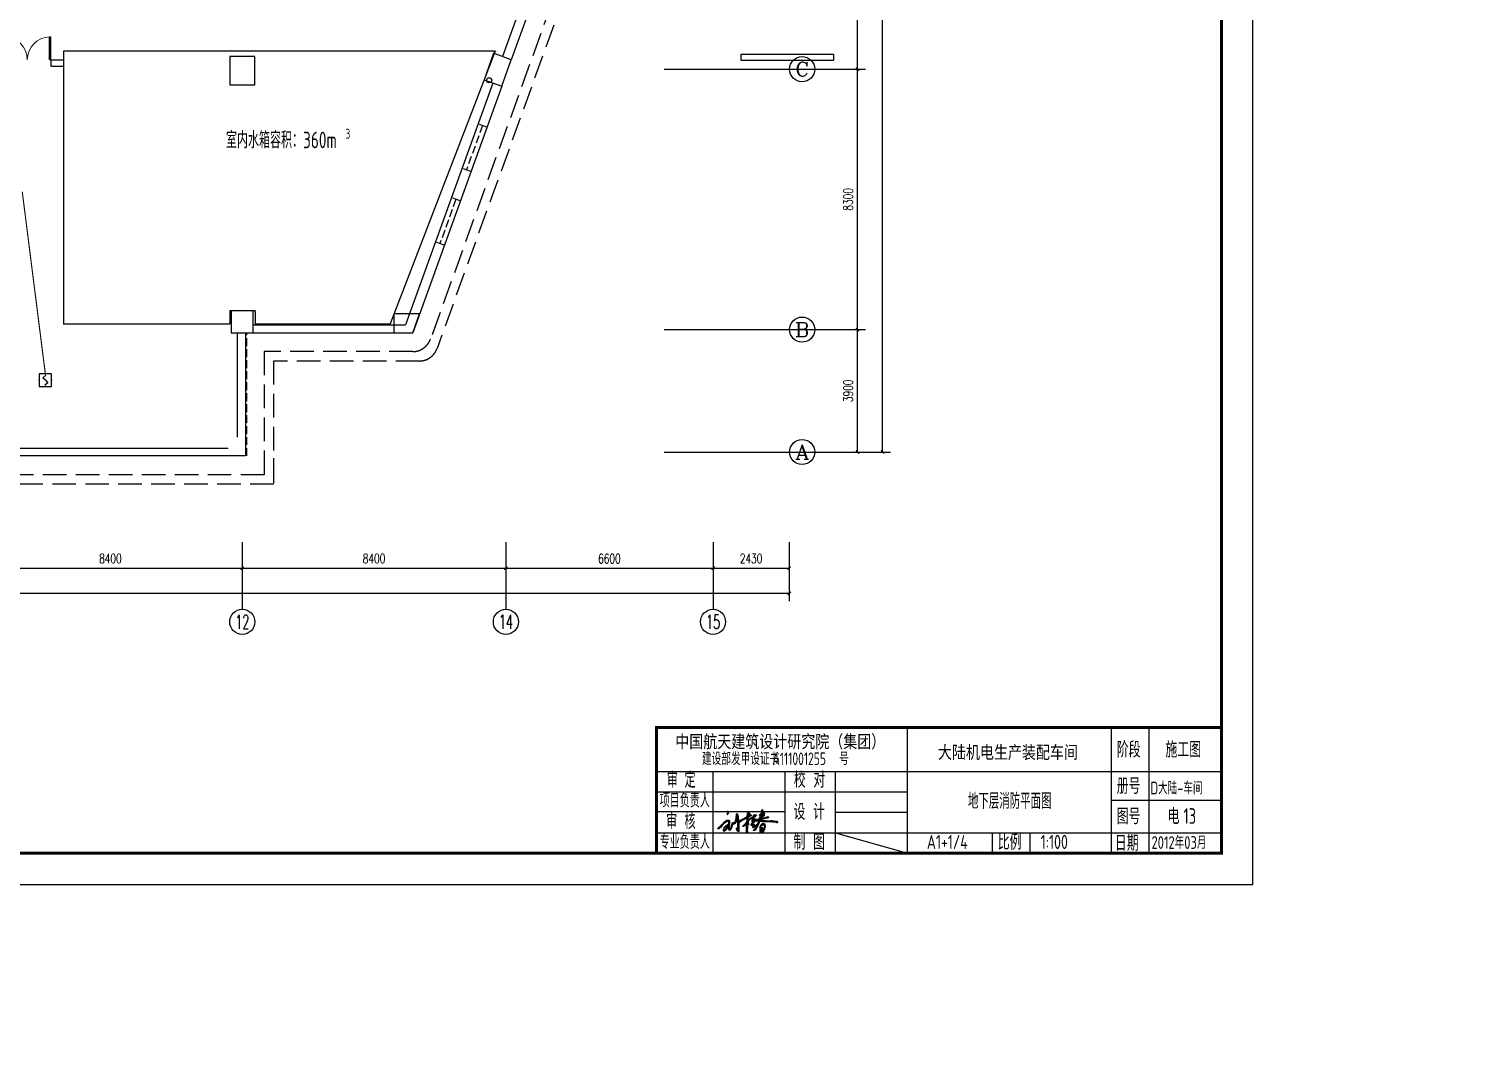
# Model space of a CAD drawing. Extents: x 2166032 to 5302137, y 581493 to 2416206.
# Drawn here: x 2618663 to 2664591, y 1240587 to 1273101 of the extents above; entities that cross this region are included whole.
import ezdxf
from ezdxf.enums import TextEntityAlignment as Align

# ---------------------------------------------------------------- set-up
doc = ezdxf.new("R2010")
doc.units = 0
doc.header["$LTSCALE"] = 1000
doc.header["$MEASUREMENT"] = 0
doc.linetypes.add('DASH', pattern=[0.35, 0.25, -0.1])
for name, color, linetype in [('AXIS', 3, 'Continuous'), ('AXIS_TEXT', 7, 'Continuous'), ('COLUMN', 2, 'Continuous'), ('EQUIP-消防', 3, 'Continuous'), ('PUB_TEXT', 7, 'Continuous'), ('PUB_TITLE', 137, 'Continuous'), ('WALL', 8, 'Continuous'), ('WINDOW', 8, 'Continuous'), ('WIRE-消防', 4, 'Continuous'), ('地沟', 8, 'Continuous'), ('屋面', 151, 'Continuous'), ('消防', 7, 'Continuous')]:
    doc.layers.add(name, color=color, linetype=linetype)
doc.styles.add('-黑体', font='simhei.ttf', dxfattribs={"width": 0.8})
doc.styles.add('_TCH_AXIS', font='complex_.ttf')
doc.styles.add('COMPLEX', font='complex_.ttf')
doc.styles.add('DIM_FONT', font='simplex_.ttf', dxfattribs={"width": 0.7})
doc.styles.get("Standard").update_dxf_attribs({"font": 'tssdeng.shx', "bigfont": 'tssdchn.shx'})
doc.styles.add('TSSD_REIN', font='tssdeng.shx', dxfattribs={"width": 0.7, "bigfont": 'tssdchn.shx'})
doc.dimstyles.new('DIMN', dxfattribs={"dimtxt": 300, "dimasz": 100, "dimexe": 250, "dimexo": 300, "dimgap": 150, "dimtad": 1, "dimdec": 0, "dimzin": 0, "dimdsep": 46, "dimtxsty": 'DIM_FONT', "dimblk": 'ARCHTICK', "dimcen": 0.09, "dimclrt": 7, "dimazin": 2, "dimtfac": 1, "dimtdec": 0, "dimtix": 1, "dimtmove": 2, "dimatfit": 3, "dimldrblk": 'ARCHTICK', "dimfxl": 1, "dimtolj": 1, "dimtzin": 0, "dimarcsym": 0})

# ---------------------------------------------------------------- blocks, each defined once
blk = doc.blocks.new('$图签$00000001')
blk.add_line((-123, 6.5), (-100, 0))
at = {"layer": 'PUB_TITLE'}
for p, q in [((-100, 0), (-100, 40)), ((-35, 0), (-35, 40)), ((-23, 0), (-23, 40)), ((-180, 26), (0, 26)), ((-162, 0), (-162, 26)), ((-139, 0), (-139, 26)), ((-123, 0), (-123, 26)), ((-180, 19.5), (-100, 19.5)), ((-35, 16.86), (0, 16.86)), ((-180, 13.28), (-139, 13.28)), ((-123, 13), (-100, 13)), ((-180, 6.5), (0, 6.5)), ((-73, 0), (-73, 6.5)), ((-61, 0), (-61, 6.5))]:
    blk.add_line(p, q, dxfattribs=at)
at = {"layer": 'PUB_TITLE', "const_width": 1}
blk.add_lwpolyline([(-180, 0), (-180, 40), (0, 40)], dxfattribs=at)
at = {"layer": 'PUB_TITLE'}
blk.add_lwpolyline([(0, 40), (-180, 40), (-180, 0), (0, 0)], close=True, dxfattribs=at)
at = {"layer": 'PUB_TEXT', "style": 'TSSD_REIN'}
for s, height, width, p in [('建设部发甲设证书', 4, 0.7, (-165.53, 28.06)), ('号', 4, 0.7, (-121.8, 28.06)), ('阶段', 5, 0.8, (-33.39, 30.46)), ('施工图', 5, 0.8, (-17.87, 30.46)), ('A111001255', 4, 0.7, (-143.13, 28.06)), ('审', 5, 0.75, (-176.74, 20.78)), ('定', 5, 0.75, (-171.1, 20.78)), ('校 对', 5, 0.8, (-136.27, 20.81)), ('册号', 5, 0.8, (-33.39, 18.85)), ('D大陆-车间', 4.05, 0.75, (-22.67, 18.71)), ('项目负责人', 4.5, 0.75, (-179.02, 14.53)), ('设 计', 5, 0.8, (-136.37, 10.62)), ('图号', 5, 0.8, (-33.39, 9.19)), ('电', 5, 0.8, (-17.17, 9.21)), ('审 核', 5, 0.75, (-176.96, 7.62)), ('专业负责人', 4.5, 0.75, (-179.03, 1.3)), ('制 图', 5, 0.8, (-136.37, 1.02)), ('A1+1/4', 4.5, 0.75, (-93.87, 1.3)), ('比例', 5, 0.8, (-71.29, 1.01)), ('1:100', 4.5, 0.75, (-57.61, 1.3)), ('日期', 5, 0.8, (-33.97, 0.67)), ('2012年03月', 4.05, 0.75, (-22.29, 1.33))]:
    blk.add_text(s, height=height, dxfattribs=dict(at, width=width)).set_placement(p)
at = {"layer": 'PUB_TITLE', "color": 7, "style": '-黑体', "width": 0.8}
blk.add_text('中国航天建筑设计研究院（集团）', height=4.0889, dxfattribs=at).set_placement((-174.05, 33.5))
blk.add_text('大陆机电生产装配车间', height=4.089, dxfattribs=at).set_placement((-68.03, 30.09), align=Align.CENTER)
blk = doc.blocks.new('$equip$00001700')
for p, q in [((-0.5, 0.5), (-0.5, -0.5)), ((0.5, 0.5), (-0.5, 0.5)), ((-0.2, 0.2), (0.05, 0.4)), ((0, 0), (-0.2, 0.2)), ((0, 0), (0.2, -0.2)), ((0.5, -0.5), (0.5, 0.5)), ((-0.5, -0.5), (0.5, -0.5)), ((0.2, -0.2), (-0.05, -0.4))]:
    blk.add_line(p, q)
for p in [(-0.5, 0), (0, 0.5), (0.5, 0), (0, -0.5)]:
    blk.add_point(p)
at = {"flags": 1}
for tag, height, p in [('A', 0.00002, (0, 0)), ('B', 0.4, (0.75, -0.2))]:
    blk.add_attdef(tag, text='', height=height, dxfattribs=at).set_placement(p, align=Align.MIDDLE_CENTER)
blk = doc.blocks.new('刘桂春')
h = blk.add_hatch()
h.set_pattern_fill('ANSI37', color=256, scale=3, style=0)
h.set_pattern_definition([(45, (0, 0), (-3.367596045, 3.367596045), []), (135, (0, 0), (-3.367596045, -3.367596045), [])])
h.paths.add_polyline_path([(1369061, -138528), (1369058, -138536), (1369053, -138542), (1369048, -138553), (1369045, -138561), (1369048, -138565), (1369054, -138563), (1369059, -138554), (1369065, -138546), (1369071, -138534), (1369075, -138527), (1369075, -138516), (1369071, -138512), (1369066, -138506), (1369055, -138505), (1369049, -138506), (1369045, -138508), (1369045, -138512), (1369053, -138518), (1369057, -138521)], flags=17)
h.paths.add_polyline_path([(1369095, -138688), (1369086, -138679), (1369080, -138673), (1369068, -138673), (1369054, -138673), (1369048, -138679), (1369038, -138679), (1369028, -138684), (1369017, -138689), (1369002, -138702), (1368988, -138716), (1368971, -138734), (1368939, -138765), (1368920, -138785), (1368902, -138805), (1368895, -138812), (1368891, -138814), (1368881, -138820), (1368872, -138828), (1368862, -138837), (1368857, -138842), (1368869, -138850), (1368883, -138847), (1368893, -138838), (1368913, -138820), (1368946, -138779), (1368990, -138736), (1369038, -138702), (1369056, -138694), (1369064, -138694), (1369081, -138694), (1369081, -138726), (1369077, -138747), (1369068, -138758), (1369068, -138769), (1369056, -138769), (1369038, -138774), (1369015, -138793), (1369000, -138806), (1368989, -138828), (1368980, -138843), (1368986, -138843), (1368993, -138832), (1369010, -138814), (1369032, -138792), (1369049, -138793), (1369056, -138798), (1369045, -138813), (1369017, -138851), (1369009, -138860), (1368994, -138879), (1368985, -138885), (1368983, -138880), (1368983, -138863), (1368980, -138854), (1368975, -138861), (1368975, -138890), (1368986, -138898), (1368996, -138892), (1369017, -138869), (1369050, -138828), (1369068, -138813), (1369070, -138820), (1369080, -138855), (1369090, -138878), (1369111, -138878), (1369124, -138848), (1369145, -138795), (1369154, -138751), (1369164, -138750), (1369178, -138757), (1369205, -138742), (1369221, -138705), (1369235, -138629), (1369236, -138598), (1369244, -138587), (1369246, -138614), (1369253, -138629), (1369252, -138720), (1369250, -138729), (1369259, -138729), (1369258, -138853), (1369267, -138854), (1369268, -138885), (1369264, -138885), (1369251, -138875), (1369237, -138851), (1369237, -138834), (1369233, -138834), (1369229, -138851), (1369236, -138867), (1369244, -138887), (1369252, -138891), (1369260, -138895), (1369270, -138904), (1369281, -138904), (1369288, -138895), (1369288, -138886), (1369281, -138880), (1369281, -138816), (1369275, -138806), (1369275, -138743), (1369279, -138734), (1369314, -138705), (1369346, -138682), (1369431, -138637), (1369444, -138629), (1369444, -138683), (1369439, -138688), (1369438, -138711), (1369416, -138730), (1369416, -138740), (1369406, -138749), (1369365, -138790), (1369358, -138800), (1369370, -138800), (1369395, -138786), (1369416, -138772), (1369427, -138764), (1369438, -138765), (1369438, -138803), (1369431, -138810), (1369432, -138919), (1369442, -138925), (1369449, -138921), (1369452, -138894), (1369445, -138883), (1369446, -138853), (1369450, -138849), (1369450, -138772), (1369474, -138767), (1369474, -138743), (1369466, -138730), (1369466, -138702), (1369472, -138692), (1369486, -138692), (1369486, -138680), (1369480, -138677), (1369484, -138671), (1369542, -138634), (1369551, -138636), (1369548, -138649), (1369543, -138681), (1369539, -138696), (1369550, -138703), (1369560, -138700), (1369577, -138685), (1369581, -138679), (1369587, -138679), (1369587, -138684), (1369583, -138687), (1369562, -138705), (1369550, -138725), (1369539, -138743), (1369525, -138765), (1369525, -138778), (1369536, -138787), (1369568, -138773), (1369574, -138783), (1369564, -138800), (1369558, -138819), (1369570, -138826), (1369583, -138818), (1369600, -138802), (1369615, -138796), (1369631, -138780), (1369638, -138776), (1369642, -138780), (1369636, -138792), (1369615, -138826), (1369605, -138851), (1369584, -138869), (1369573, -138872), (1369573, -138884), (1369591, -138884), (1369610, -138869), (1369638, -138825), (1369666, -138773), (1369693, -138704), (1369693, -138680), (1369705, -138669), (1369767, -138649), (1369821, -138632), (1369854, -138632), (1369870, -138626), (1369870, -138614), (1369864, -138606), (1369850, -138609), (1369831, -138614), (1369799, -138621), (1369732, -138645), (1369709, -138652), (1369710, -138643), (1369723, -138635), (1369742, -138625), (1369765, -138604), (1369776, -138592), (1369785, -138591), (1369784, -138573), (1369775, -138574), (1369770, -138568), (1369776, -138563), (1369792, -138550), (1369792, -138539), (1369785, -138527), (1369765, -138526), (1369765, -138535), (1369744, -138544), (1369744, -138518), (1369756, -138507), (1369751, -138500), (1369751, -138491), (1369757, -138479), (1369749, -138467), (1369737, -138467), (1369738, -138486), (1369734, -138500), (1369729, -138511), (1369729, -138533), (1369724, -138544), (1369712, -138556), (1369706, -138565), (1369698, -138564), (1369690, -138568), (1369690, -138576), (1369698, -138584), (1369709, -138587), (1369704, -138602), (1369693, -138613), (1369700, -138614), (1369699, -138621), (1369694, -138630), (1369683, -138645), (1369667, -138653), (1369637, -138668), (1369614, -138680), (1369602, -138686), (1369602, -138699), (1369607, -138699), (1369632, -138699), (1369654, -138689), (1369676, -138683), (1369672, -138696), (1369663, -138724), (1369645, -138759), (1369630, -138765), (1369613, -138782), (1369591, -138794), (1369584, -138797), (1369580, -138795), (1369584, -138789), (1369586, -138780), (1369584, -138764), (1369576, -138757), (1369567, -138759), (1369556, -138763), (1369547, -138764), (1369544, -138758), (1369553, -138743), (1369570, -138726), (1369588, -138697), (1369608, -138666), (1369608, -138651), (1369598, -138651), (1369577, -138664), (1369560, -138678), (1369562, -138668), (1369566, -138646), (1369572, -138642), (1369577, -138620), (1369596, -138607), (1369630, -138572), (1369579, -138572), (1369563, -138606), (1369555, -138611), (1369528, -138624), (1369505, -138636), (1369481, -138653), (1369459, -138663), (1369457, -138624), (1369463, -138621), (1369498, -138599), (1369522, -138591), (1369523, -138574), (1369496, -138552), (1369492, -138536), (1369470, -138524), (1369465, -138533), (1369454, -138552), (1369454, -138570), (1369446, -138590), (1369438, -138611), (1369420, -138620), (1369379, -138640), (1369340, -138660), (1369307, -138683), (1369276, -138713), (1369268, -138632), (1369268, -138605), (1369260, -138580), (1369252, -138566), (1369252, -138554), (1369240, -138542), (1369233, -138562), (1369231, -138580), (1369227, -138611), (1369222, -138638), (1369218, -138663), (1369213, -138688), (1369204, -138711), (1369189, -138734), (1369180, -138734), (1369168, -138723), (1369157, -138720), (1369152, -138730), (1369143, -138746), (1369137, -138770), (1369128, -138808), (1369123, -138820), (1369118, -138838), (1369112, -138843), (1369112, -138851), (1369107, -138856), (1369101, -138856), (1369095, -138856), (1369095, -138836), (1369089, -138832), (1369089, -138814), (1369084, -138803), (1369084, -138775), (1369090, -138762), (1369090, -138745), (1369095, -138739), (1369095, -138717)])
h.paths.add_polyline_path([(1369424, -138744), (1369427, -138740), (1369432, -138735), (1369438, -138735), (1369438, -138744), (1369433, -138748), (1369426, -138748)], flags=16)
h.paths.add_polyline_path([(1369452, -138737), (1369455, -138735), (1369459, -138735), (1369461, -138737), (1369458, -138743), (1369454, -138742), (1369452, -138743)], flags=16)
h.paths.add_polyline_path([(1369729, -138574), (1369734, -138568), (1369735, -138561), (1369744, -138561), (1369751, -138560), (1369752, -138557), (1369755, -138557), (1369759, -138552), (1369762, -138552), (1369764, -138556), (1369760, -138560), (1369756, -138563), (1369752, -138565), (1369751, -138573), (1369744, -138573), (1369741, -138578), (1369736, -138580), (1369732, -138579)], flags=16)
h.paths.add_polyline_path([(1369775, -138702), (1369781, -138708), (1369887, -138708), (1369893, -138708), (1369903, -138706), (1369914, -138710), (1369928, -138711), (1369933, -138706), (1369939, -138712), (1370025, -138714), (1370031, -138729), (1370048, -138731), (1370050, -138716), (1370045, -138706), (1370034, -138699), (1370010, -138699), (1369982, -138697), (1369975, -138691), (1369821, -138691), (1369815, -138685), (1369775, -138685), (1369751, -138685), (1369732, -138686), (1369727, -138692), (1369717, -138694), (1369709, -138694), (1369702, -138699), (1369721, -138705), (1369729, -138703), (1369741, -138699), (1369751, -138701), (1369756, -138706), (1369771, -138706)])
h.paths.add_polyline_path([(1369700, -138854), (1369699, -138915), (1369708, -138922), (1369714, -138915), (1369722, -138910), (1369718, -138905), (1369714, -138905), (1369715, -138896), (1369719, -138896), (1369727, -138890), (1369729, -138894), (1369728, -138912), (1369731, -138922), (1369738, -138926), (1369758, -138925), (1369764, -138915), (1369771, -138903), (1369780, -138889), (1369784, -138877), (1369795, -138838), (1369803, -138818), (1369808, -138786), (1369802, -138778), (1369802, -138757), (1369784, -138746), (1369748, -138746), (1369732, -138761), (1369714, -138773), (1369708, -138777), (1369708, -138794), (1369708, -138804), (1369697, -138809)])
h.paths.add_polyline_path([(1369721, -138813), (1369721, -138793), (1369722, -138787), (1369729, -138779), (1369731, -138776), (1369740, -138777), (1369743, -138770), (1369762, -138771), (1369764, -138760), (1369786, -138761), (1369787, -138831), (1369781, -138835), (1369780, -138851), (1369780, -138857), (1369772, -138858), (1369768, -138845), (1369764, -138838), (1369760, -138835), (1369759, -138827), (1369747, -138825), (1369733, -138826), (1369726, -138829), (1369727, -138844), (1369722, -138842), (1369721, -138839)], flags=16)
h.paths.add_polyline_path([(1369733, -138845), (1369737, -138841), (1369747, -138844), (1369751, -138849), (1369751, -138857), (1369753, -138862), (1369757, -138864), (1369759, -138878), (1369759, -138893), (1369755, -138898), (1369751, -138900), (1369751, -138908), (1369747, -138914), (1369742, -138910), (1369736, -138905), (1369733, -138898), (1369735, -138888), (1369730, -138883), (1369728, -138877), (1369733, -138875), (1369734, -138859)], flags=16)
for p, q in [((1369049, -138506), (1369045, -138508)), ((1369045, -138508), (1369045, -138512)), ((1369045, -138512), (1369053, -138518)), ((1369048, -138553), (1369045, -138561)), ((1369045, -138561), (1369048, -138565)), ((1369053, -138542), (1369048, -138553)), ((1369048, -138565), (1369054, -138563)), ((1369055, -138505), (1369049, -138506)), ((1369053, -138518), (1369057, -138521)), ((1369058, -138536), (1369053, -138542)), ((1369054, -138563), (1369059, -138554)), ((1369066, -138506), (1369055, -138505)), ((1369057, -138521), (1369061, -138528)), ((1369061, -138528), (1369058, -138536)), ((1369059, -138554), (1369065, -138546)), ((1369065, -138546), (1369071, -138534)), ((1369071, -138512), (1369066, -138506)), ((1369075, -138516), (1369071, -138512)), ((1369071, -138534), (1369075, -138527)), ((1369075, -138527), (1369075, -138516)), ((1369218, -138663), (1369222, -138638)), ((1369235, -138629), (1369221, -138705)), ((1369222, -138638), (1369227, -138611)), ((1369227, -138611), (1369231, -138580)), ((1369231, -138580), (1369233, -138562)), ((1369233, -138562), (1369240, -138542)), ((1369236, -138598), (1369235, -138629)), ((1369244, -138587), (1369236, -138598)), ((1369240, -138542), (1369252, -138554)), ((1369246, -138614), (1369244, -138587)), ((1369253, -138629), (1369246, -138614)), ((1369252, -138554), (1369252, -138566)), ((1369252, -138566), (1369260, -138580)), ((1369252, -138720), (1369253, -138629)), ((1369260, -138580), (1369268, -138605)), ((1369268, -138605), (1369268, -138632)), ((1369268, -138632), (1369276, -138713)), ((1369340, -138660), (1369379, -138640)), ((1369431, -138637), (1369346, -138682)), ((1369379, -138640), (1369420, -138620)), ((1369420, -138620), (1369438, -138611)), ((1369444, -138629), (1369431, -138637)), ((1369438, -138611), (1369446, -138590)), ((1369444, -138683), (1369444, -138629)), ((1369446, -138590), (1369454, -138570)), ((1369454, -138552), (1369465, -138533)), ((1369454, -138570), (1369454, -138552)), ((1369463, -138621), (1369457, -138624)), ((1369457, -138624), (1369459, -138663)), ((1369498, -138599), (1369463, -138621)), ((1369465, -138533), (1369470, -138524)), ((1369470, -138524), (1369492, -138536)), ((1369481, -138653), (1369505, -138636)), ((1369542, -138634), (1369484, -138671)), ((1369492, -138536), (1369496, -138552)), ((1369496, -138552), (1369523, -138574)), ((1369522, -138591), (1369498, -138599)), ((1369505, -138636), (1369528, -138624)), ((1369523, -138574), (1369522, -138591)), ((1369528, -138624), (1369555, -138611)), ((1369551, -138636), (1369542, -138634)), ((1369548, -138649), (1369551, -138636)), ((1369555, -138611), (1369563, -138606)), ((1369563, -138606), (1369579, -138572)), ((1369572, -138642), (1369566, -138646)), ((1369577, -138620), (1369572, -138642)), ((1369596, -138607), (1369577, -138620)), ((1369579, -138572), (1369630, -138572)), ((1369630, -138572), (1369596, -138607)), ((1369683, -138645), (1369694, -138630)), ((1369690, -138568), (1369698, -138564)), ((1369690, -138576), (1369690, -138568)), ((1369698, -138584), (1369690, -138576)), ((1369693, -138613), (1369704, -138602)), ((1369700, -138614), (1369693, -138613)), ((1369694, -138630), (1369699, -138621)), ((1369698, -138564), (1369706, -138565)), ((1369709, -138587), (1369698, -138584)), ((1369699, -138621), (1369700, -138614)), ((1369704, -138602), (1369709, -138587)), ((1369706, -138565), (1369712, -138556)), ((1369710, -138643), (1369709, -138652)), ((1369723, -138635), (1369710, -138643)), ((1369712, -138556), (1369724, -138544)), ((1369719, -138610), (1369714, -138615)), ((1369714, -138616), (1369714, -138621)), ((1369714, -138621), (1369719, -138622)), ((1369724, -138604), (1369719, -138610)), ((1369719, -138622), (1369728, -138620)), ((1369742, -138625), (1369723, -138635)), ((1369724, -138544), (1369729, -138533)), ((1369734, -138604), (1369724, -138604)), ((1369728, -138620), (1369733, -138616)), ((1369729, -138511), (1369734, -138500)), ((1369729, -138533), (1369729, -138511)), ((1369734, -138568), (1369729, -138574)), ((1369729, -138574), (1369732, -138579)), ((1369732, -138579), (1369736, -138580)), ((1369732, -138645), (1369799, -138621)), ((1369733, -138616), (1369740, -138611)), ((1369734, -138500), (1369738, -138486)), ((1369735, -138561), (1369734, -138568)), ((1369737, -138600), (1369734, -138604)), ((1369734, -138604), (1369734, -138604)), ((1369744, -138561), (1369735, -138561)), ((1369736, -138580), (1369741, -138578)), ((1369738, -138486), (1369737, -138467)), ((1369737, -138467), (1369749, -138467)), ((1369741, -138600), (1369737, -138600)), ((1369740, -138611), (1369746, -138603)), ((1369741, -138578), (1369744, -138573)), ((1369746, -138603), (1369741, -138600)), ((1369765, -138604), (1369742, -138625)), ((1369756, -138507), (1369744, -138518)), ((1369744, -138518), (1369744, -138544)), ((1369744, -138544), (1369765, -138535)), ((1369751, -138560), (1369744, -138561)), ((1369744, -138573), (1369751, -138573)), ((1369749, -138467), (1369757, -138479)), ((1369757, -138479), (1369751, -138491)), ((1369751, -138491), (1369751, -138500)), ((1369751, -138500), (1369756, -138507)), ((1369752, -138557), (1369751, -138560)), ((1369751, -138573), (1369752, -138565)), ((1369755, -138557), (1369752, -138557)), ((1369752, -138565), (1369756, -138563)), ((1369759, -138552), (1369755, -138557)), ((1369756, -138563), (1369760, -138560)), ((1369762, -138552), (1369759, -138552)), ((1369760, -138560), (1369764, -138556)), ((1369764, -138556), (1369762, -138552)), ((1369765, -138535), (1369765, -138526)), ((1369765, -138526), (1369785, -138527)), ((1369776, -138592), (1369765, -138604)), ((1369821, -138632), (1369767, -138649)), ((1369776, -138563), (1369770, -138568)), ((1369770, -138568), (1369775, -138574)), ((1369775, -138574), (1369784, -138573)), ((1369792, -138550), (1369776, -138563)), ((1369785, -138591), (1369776, -138592)), ((1369784, -138573), (1369785, -138591)), ((1369785, -138527), (1369792, -138539)), ((1369792, -138539), (1369792, -138550)), ((1369799, -138621), (1369831, -138614)), ((1369854, -138632), (1369821, -138632)), ((1369831, -138614), (1369850, -138609)), ((1369850, -138609), (1369864, -138606)), ((1369870, -138626), (1369854, -138632)), ((1369864, -138606), (1369870, -138614)), ((1369870, -138614), (1369870, -138626)), ((1368857, -138842), (1368862, -138837)), ((1368869, -138850), (1368857, -138842)), ((1368862, -138837), (1368872, -138828)), ((1368883, -138847), (1368869, -138850)), ((1368872, -138828), (1368881, -138820)), ((1368881, -138820), (1368891, -138814)), ((1368893, -138838), (1368883, -138847)), ((1368891, -138814), (1368895, -138812)), ((1368913, -138820), (1368893, -138838)), ((1368895, -138812), (1368902, -138805)), ((1368902, -138805), (1368920, -138785)), ((1368946, -138779), (1368913, -138820)), ((1368920, -138785), (1368939, -138765)), ((1368939, -138765), (1368971, -138734)), ((1368990, -138736), (1368946, -138779)), ((1368971, -138734), (1368988, -138716)), ((1368975, -138861), (1368980, -138854)), ((1368975, -138890), (1368975, -138861)), ((1368986, -138898), (1368975, -138890)), ((1368980, -138843), (1368989, -138828)), ((1368986, -138843), (1368980, -138843)), ((1368980, -138854), (1368983, -138863)), ((1368983, -138863), (1368983, -138880)), ((1368983, -138880), (1368985, -138885)), ((1368985, -138885), (1368994, -138879)), ((1368993, -138832), (1368986, -138843)), ((1368996, -138892), (1368986, -138898)), ((1368988, -138716), (1369002, -138702)), ((1368989, -138828), (1369000, -138806)), ((1369038, -138702), (1368990, -138736)), ((1369010, -138814), (1368993, -138832)), ((1368994, -138879), (1369009, -138860)), ((1369017, -138869), (1368996, -138892)), ((1369000, -138806), (1369015, -138793)), ((1369002, -138702), (1369017, -138689)), ((1369009, -138860), (1369017, -138851)), ((1369032, -138792), (1369010, -138814)), ((1369015, -138793), (1369038, -138774)), ((1369017, -138689), (1369028, -138684)), ((1369017, -138851), (1369045, -138813)), ((1369050, -138828), (1369017, -138869)), ((1369028, -138684), (1369038, -138679)), ((1369049, -138793), (1369032, -138792)), ((1369038, -138679), (1369048, -138679)), ((1369056, -138694), (1369038, -138702)), ((1369038, -138774), (1369056, -138769)), ((1369045, -138813), (1369056, -138798)), ((1369048, -138679), (1369054, -138673)), ((1369056, -138798), (1369049, -138793)), ((1369068, -138813), (1369050, -138828)), ((1369054, -138673), (1369068, -138673)), ((1369064, -138694), (1369056, -138694)), ((1369056, -138769), (1369068, -138769)), ((1369081, -138694), (1369064, -138694)), ((1369068, -138673), (1369080, -138673)), ((1369068, -138758), (1369077, -138747)), ((1369068, -138769), (1369068, -138758)), ((1369070, -138820), (1369068, -138813)), ((1369080, -138855), (1369070, -138820)), ((1369077, -138747), (1369081, -138726)), ((1369080, -138673), (1369086, -138679)), ((1369090, -138878), (1369080, -138855)), ((1369081, -138726), (1369081, -138694)), ((1369090, -138762), (1369084, -138775)), ((1369084, -138775), (1369084, -138803)), ((1369084, -138803), (1369089, -138814)), ((1369086, -138679), (1369095, -138688)), ((1369089, -138814), (1369089, -138832)), ((1369089, -138832), (1369095, -138836)), ((1369095, -138739), (1369090, -138745)), ((1369090, -138745), (1369090, -138762)), ((1369111, -138878), (1369090, -138878)), ((1369095, -138688), (1369095, -138717)), ((1369095, -138717), (1369095, -138739)), ((1369095, -138836), (1369095, -138856)), ((1369095, -138856), (1369101, -138856)), ((1369101, -138856), (1369107, -138856)), ((1369107, -138856), (1369112, -138851)), ((1369124, -138848), (1369111, -138878)), ((1369112, -138843), (1369118, -138838)), ((1369112, -138851), (1369112, -138843)), ((1369118, -138838), (1369123, -138820)), ((1369123, -138820), (1369128, -138808)), ((1369145, -138795), (1369124, -138848)), ((1369128, -138808), (1369137, -138770)), ((1369137, -138770), (1369143, -138746)), ((1369143, -138746), (1369152, -138730)), ((1369154, -138751), (1369145, -138795)), ((1369152, -138730), (1369157, -138720)), ((1369164, -138750), (1369154, -138751)), ((1369157, -138720), (1369168, -138723)), ((1369178, -138757), (1369164, -138750)), ((1369168, -138723), (1369180, -138734)), ((1369205, -138742), (1369178, -138757)), ((1369180, -138734), (1369189, -138734)), ((1369189, -138734), (1369204, -138711)), ((1369204, -138711), (1369213, -138688)), ((1369221, -138705), (1369205, -138742)), ((1369213, -138688), (1369218, -138663)), ((1369229, -138851), (1369233, -138834)), ((1369236, -138867), (1369229, -138851)), ((1369233, -138834), (1369233, -138834)), ((1369233, -138834), (1369237, -138834)), ((1369244, -138887), (1369236, -138867)), ((1369237, -138834), (1369237, -138851)), ((1369237, -138851), (1369251, -138875)), ((1369252, -138891), (1369244, -138887)), ((1369250, -138729), (1369252, -138720)), ((1369259, -138729), (1369250, -138729)), ((1369251, -138875), (1369264, -138885)), ((1369260, -138895), (1369252, -138891)), ((1369258, -138853), (1369259, -138729)), ((1369267, -138854), (1369258, -138853)), ((1369270, -138904), (1369260, -138895)), ((1369264, -138885), (1369268, -138885)), ((1369268, -138885), (1369267, -138854)), ((1369281, -138904), (1369270, -138904)), ((1369279, -138734), (1369275, -138743)), ((1369275, -138743), (1369275, -138806)), ((1369275, -138806), (1369281, -138816)), ((1369276, -138713), (1369307, -138683)), ((1369314, -138705), (1369279, -138734)), ((1369281, -138816), (1369281, -138880)), ((1369281, -138880), (1369288, -138886)), ((1369288, -138895), (1369281, -138904)), ((1369288, -138886), (1369288, -138895)), ((1369307, -138683), (1369340, -138660)), ((1369346, -138682), (1369314, -138705)), ((1369358, -138800), (1369365, -138790)), ((1369370, -138800), (1369358, -138800)), ((1369365, -138790), (1369406, -138749)), ((1369395, -138786), (1369370, -138800)), ((1369416, -138772), (1369395, -138786)), ((1369406, -138749), (1369416, -138740)), ((1369416, -138730), (1369438, -138711)), ((1369416, -138740), (1369416, -138730)), ((1369427, -138764), (1369416, -138772)), ((1369427, -138740), (1369424, -138744)), ((1369424, -138744), (1369426, -138748)), ((1369426, -138748), (1369433, -138748)), ((1369432, -138735), (1369427, -138740)), ((1369438, -138765), (1369427, -138764)), ((1369431, -138810), (1369438, -138803)), ((1369432, -138919), (1369431, -138810)), ((1369438, -138735), (1369432, -138735)), ((1369442, -138925), (1369432, -138919)), ((1369433, -138748), (1369438, -138744)), ((1369438, -138711), (1369439, -138688)), ((1369438, -138744), (1369438, -138735)), ((1369438, -138803), (1369438, -138765)), ((1369439, -138688), (1369444, -138683)), ((1369449, -138921), (1369442, -138925)), ((1369446, -138853), (1369445, -138883)), ((1369445, -138883), (1369452, -138894)), ((1369450, -138849), (1369446, -138853)), ((1369452, -138894), (1369449, -138921)), ((1369474, -138767), (1369450, -138772)), ((1369450, -138772), (1369450, -138849)), ((1369455, -138735), (1369452, -138737)), ((1369452, -138737), (1369452, -138743)), ((1369452, -138743), (1369454, -138742)), ((1369454, -138742), (1369458, -138743)), ((1369459, -138735), (1369455, -138735)), ((1369458, -138743), (1369461, -138737)), ((1369459, -138663), (1369481, -138653)), ((1369461, -138737), (1369459, -138735)), ((1369472, -138692), (1369466, -138702)), ((1369466, -138702), (1369466, -138730)), ((1369466, -138730), (1369474, -138743)), ((1369486, -138692), (1369472, -138692)), ((1369474, -138743), (1369474, -138767)), ((1369484, -138671), (1369480, -138677)), ((1369480, -138677), (1369486, -138680)), ((1369486, -138680), (1369486, -138692)), ((1369525, -138765), (1369539, -138743)), ((1369525, -138778), (1369525, -138765)), ((1369536, -138787), (1369525, -138778)), ((1369568, -138773), (1369536, -138787)), ((1369539, -138696), (1369543, -138681)), ((1369550, -138703), (1369539, -138696)), ((1369539, -138743), (1369550, -138725)), ((1369543, -138681), (1369548, -138649)), ((1369553, -138743), (1369544, -138758)), ((1369544, -138758), (1369547, -138764)), ((1369547, -138764), (1369556, -138763)), ((1369560, -138700), (1369550, -138703)), ((1369550, -138725), (1369562, -138705)), ((1369570, -138726), (1369553, -138743)), ((1369556, -138763), (1369567, -138759)), ((1369558, -138819), (1369564, -138800)), ((1369570, -138826), (1369558, -138819)), ((1369560, -138678), (1369577, -138664)), ((1369562, -138668), (1369560, -138678)), ((1369577, -138685), (1369560, -138700)), ((1369566, -138646), (1369562, -138668)), ((1369562, -138705), (1369583, -138687)), ((1369564, -138800), (1369574, -138783)), ((1369567, -138759), (1369576, -138757)), ((1369574, -138783), (1369568, -138773)), ((1369588, -138697), (1369570, -138726)), ((1369583, -138818), (1369570, -138826)), ((1369573, -138872), (1369584, -138869)), ((1369573, -138884), (1369573, -138872)), ((1369591, -138884), (1369573, -138884)), ((1369576, -138757), (1369584, -138764)), ((1369577, -138664), (1369598, -138651)), ((1369581, -138679), (1369577, -138685)), ((1369584, -138789), (1369580, -138795)), ((1369580, -138795), (1369584, -138797)), ((1369587, -138679), (1369581, -138679)), ((1369583, -138687), (1369587, -138684)), ((1369600, -138802), (1369583, -138818)), ((1369584, -138764), (1369586, -138780)), ((1369586, -138780), (1369584, -138789)), ((1369584, -138797), (1369591, -138794)), ((1369584, -138869), (1369605, -138851)), ((1369587, -138684), (1369587, -138679)), ((1369608, -138666), (1369588, -138697)), ((1369591, -138794), (1369613, -138782)), ((1369610, -138869), (1369591, -138884)), ((1369598, -138651), (1369608, -138651)), ((1369615, -138796), (1369600, -138802)), ((1369602, -138686), (1369614, -138680)), ((1369602, -138699), (1369602, -138686)), ((1369607, -138699), (1369602, -138699)), ((1369605, -138851), (1369615, -138826)), ((1369632, -138699), (1369607, -138699)), ((1369608, -138651), (1369608, -138666)), ((1369638, -138825), (1369610, -138869)), ((1369613, -138782), (1369630, -138765)), ((1369614, -138680), (1369637, -138668)), ((1369631, -138780), (1369615, -138796)), ((1369615, -138826), (1369636, -138792)), ((1369630, -138765), (1369645, -138759)), ((1369638, -138776), (1369631, -138780)), ((1369654, -138689), (1369632, -138699)), ((1369636, -138792), (1369642, -138780)), ((1369637, -138668), (1369667, -138653)), ((1369666, -138773), (1369638, -138825)), ((1369642, -138780), (1369638, -138776)), ((1369645, -138759), (1369663, -138724)), ((1369676, -138683), (1369654, -138689)), ((1369663, -138724), (1369672, -138696)), ((1369693, -138704), (1369666, -138773)), ((1369667, -138653), (1369683, -138645)), ((1369672, -138696), (1369676, -138683)), ((1369705, -138669), (1369693, -138680)), ((1369693, -138680), (1369693, -138704)), ((1369708, -138804), (1369697, -138809)), ((1369697, -138809), (1369700, -138854)), ((1369700, -138854), (1369699, -138915)), ((1369699, -138915), (1369708, -138922)), ((1369702, -138699), (1369709, -138694)), ((1369721, -138705), (1369702, -138699)), ((1369767, -138649), (1369705, -138669)), ((1369714, -138773), (1369708, -138777)), ((1369708, -138777), (1369708, -138794)), ((1369708, -138794), (1369708, -138804)), ((1369708, -138922), (1369714, -138915)), ((1369709, -138652), (1369732, -138645)), ((1369709, -138694), (1369717, -138694)), ((1369732, -138761), (1369714, -138773)), ((1369714, -138905), (1369715, -138896)), ((1369718, -138905), (1369714, -138905)), ((1369714, -138915), (1369722, -138910)), ((1369715, -138896), (1369719, -138896)), ((1369717, -138694), (1369727, -138692)), ((1369722, -138910), (1369718, -138905)), ((1369719, -138896), (1369727, -138890)), ((1369729, -138703), (1369721, -138705)), ((1369721, -138793), (1369722, -138787)), ((1369721, -138813), (1369721, -138793)), ((1369721, -138839), (1369721, -138813)), ((1369722, -138842), (1369721, -138839)), ((1369722, -138787), (1369729, -138779)), ((1369727, -138844), (1369722, -138842)), ((1369733, -138826), (1369726, -138829)), ((1369726, -138829), (1369727, -138844)), ((1369727, -138692), (1369732, -138686)), ((1369727, -138890), (1369729, -138894)), ((1369728, -138877), (1369733, -138875)), ((1369730, -138883), (1369728, -138877)), ((1369729, -138894), (1369728, -138912)), ((1369728, -138912), (1369731, -138922)), ((1369741, -138699), (1369729, -138703)), ((1369729, -138779), (1369731, -138776)), ((1369735, -138888), (1369730, -138883)), ((1369731, -138776), (1369740, -138777)), ((1369731, -138922), (1369738, -138926)), ((1369732, -138686), (1369751, -138685)), ((1369748, -138746), (1369732, -138761)), ((1369747, -138825), (1369733, -138826)), ((1369733, -138845), (1369737, -138841)), ((1369734, -138859), (1369733, -138845)), ((1369733, -138875), (1369734, -138859)), ((1369733, -138898), (1369735, -138888)), ((1369736, -138905), (1369733, -138898)), ((1369742, -138910), (1369736, -138905)), ((1369737, -138841), (1369747, -138844)), ((1369738, -138926), (1369758, -138925)), ((1369740, -138777), (1369743, -138770)), ((1369751, -138701), (1369741, -138699)), ((1369747, -138914), (1369742, -138910)), ((1369743, -138770), (1369762, -138771)), ((1369759, -138827), (1369747, -138825)), ((1369747, -138844), (1369751, -138849)), ((1369751, -138908), (1369747, -138914)), ((1369784, -138746), (1369748, -138746)), ((1369751, -138685), (1369775, -138685)), ((1369756, -138706), (1369751, -138701)), ((1369751, -138849), (1369751, -138857)), ((1369751, -138857), (1369753, -138862)), ((1369755, -138898), (1369751, -138900)), ((1369751, -138900), (1369751, -138908)), ((1369753, -138862), (1369757, -138864)), ((1369759, -138893), (1369755, -138898)), ((1369771, -138706), (1369756, -138706)), ((1369757, -138864), (1369759, -138878)), ((1369758, -138925), (1369764, -138915)), ((1369760, -138835), (1369759, -138827)), ((1369759, -138878), (1369759, -138893)), ((1369764, -138838), (1369760, -138835)), ((1369762, -138771), (1369764, -138760)), ((1369764, -138760), (1369786, -138761)), ((1369768, -138845), (1369764, -138838)), ((1369764, -138915), (1369771, -138903)), ((1369772, -138858), (1369768, -138845)), ((1369775, -138702), (1369771, -138706)), ((1369771, -138903), (1369780, -138889)), ((1369780, -138857), (1369772, -138858)), ((1369775, -138685), (1369815, -138685)), ((1369781, -138708), (1369775, -138702)), ((1369781, -138835), (1369780, -138851)), ((1369780, -138851), (1369780, -138857)), ((1369780, -138889), (1369784, -138877)), ((1369887, -138708), (1369781, -138708)), ((1369787, -138831), (1369781, -138835)), ((1369802, -138757), (1369784, -138746)), ((1369784, -138877), (1369795, -138838)), ((1369786, -138761), (1369787, -138831)), ((1369795, -138838), (1369803, -138818)), ((1369802, -138778), (1369802, -138757)), ((1369808, -138786), (1369802, -138778)), ((1369803, -138818), (1369808, -138786)), ((1369815, -138685), (1369821, -138691)), ((1369821, -138691), (1369975, -138691)), ((1369893, -138708), (1369887, -138708)), ((1369903, -138706), (1369893, -138708)), ((1369914, -138710), (1369903, -138706)), ((1369928, -138711), (1369914, -138710)), ((1369933, -138706), (1369928, -138711)), ((1369939, -138712), (1369933, -138706)), ((1370025, -138714), (1369939, -138712)), ((1369975, -138691), (1369982, -138697)), ((1369982, -138697), (1370010, -138699)), ((1370010, -138699), (1370034, -138699)), ((1370031, -138729), (1370025, -138714)), ((1370048, -138731), (1370031, -138729)), ((1370034, -138699), (1370045, -138706)), ((1370045, -138706), (1370050, -138716)), ((1370050, -138716), (1370048, -138731))]:
    blk.add_line(p, q)
blk = doc.blocks.new('_ArchTick')
at = {"color": 0, "linetype": 'ByBlock', "const_width": 0.4}
blk.add_lwpolyline([(-0.5, -0.5), (0.5, 0.5)], dxfattribs=at)
blk = doc.blocks.new('*D2659')
at = {"layer": 'AXIS', "color": 0, "lineweight": -2}
for p, q in [((2617064, 1256748), (2617064, 1255665)), ((2625464, 1256748), (2625464, 1255665)), ((2617064, 1255915), (2625464, 1255915))]:
    blk.add_line(p, q, dxfattribs=at)
at = {"layer": 'Defpoints', "color": 0}
for p in [(2617064, 1257048), (2625464, 1257048), (2625464, 1255915)]:
    blk.add_point(p, dxfattribs=at)
at = {"layer": 'AXIS', "color": 0, "lineweight": -2, "xscale": 100, "yscale": 100, "zscale": 100, "rotation": 180}
blk.add_blockref('_ArchTick', (2617064, 1255915), dxfattribs=at)
at = {"layer": 'AXIS', "color": 0, "lineweight": -2, "xscale": 100, "yscale": 100, "zscale": 100}
blk.add_blockref('_ArchTick', (2625464, 1255915), dxfattribs=at)
at = {"layer": 'AXIS', "color": 7, "insert": (2621264, 1256220), "char_height": 300, "attachment_point": 5, "style": 'DIM_FONT'}
blk.add_mtext('\\A1;8400', dxfattribs=at)
blk = doc.blocks.new('*D2660')
at = {"layer": 'AXIS', "color": 0, "lineweight": -2}
for p, q in [((2625464, 1256748), (2625464, 1255665)), ((2633864, 1256748), (2633864, 1255665)), ((2625464, 1255915), (2633864, 1255915))]:
    blk.add_line(p, q, dxfattribs=at)
at = {"layer": 'Defpoints', "color": 0}
for p in [(2625464, 1257048), (2633864, 1257048), (2633864, 1255915)]:
    blk.add_point(p, dxfattribs=at)
at = {"layer": 'AXIS', "color": 0, "lineweight": -2, "xscale": 100, "yscale": 100, "zscale": 100, "rotation": 180}
blk.add_blockref('_ArchTick', (2625464, 1255915), dxfattribs=at)
at = {"layer": 'AXIS', "color": 0, "lineweight": -2, "xscale": 100, "yscale": 100, "zscale": 100}
blk.add_blockref('_ArchTick', (2633864, 1255915), dxfattribs=at)
at = {"layer": 'AXIS', "color": 7, "insert": (2629664, 1256220), "char_height": 300, "attachment_point": 5, "style": 'DIM_FONT'}
blk.add_mtext('\\A1;8400', dxfattribs=at)
blk = doc.blocks.new('*D2661')
at = {"layer": 'AXIS', "color": 0, "lineweight": -2}
for p, q in [((2633864, 1256748), (2633864, 1255665)), ((2640464, 1256748), (2640464, 1255665)), ((2633864, 1255915), (2640464, 1255915))]:
    blk.add_line(p, q, dxfattribs=at)
at = {"layer": 'Defpoints', "color": 0}
for p in [(2633864, 1257048), (2640464, 1257048), (2640464, 1255915)]:
    blk.add_point(p, dxfattribs=at)
at = {"layer": 'AXIS', "color": 0, "lineweight": -2, "xscale": 100, "yscale": 100, "zscale": 100, "rotation": 180}
blk.add_blockref('_ArchTick', (2633864, 1255915), dxfattribs=at)
at = {"layer": 'AXIS', "color": 0, "lineweight": -2, "xscale": 100, "yscale": 100, "zscale": 100}
blk.add_blockref('_ArchTick', (2640464, 1255915), dxfattribs=at)
at = {"layer": 'AXIS', "color": 7, "insert": (2637164, 1256217), "char_height": 300, "attachment_point": 5, "style": 'DIM_FONT'}
blk.add_mtext('\\A1;6600', dxfattribs=at)
blk = doc.blocks.new('*D2662')
at = {"layer": 'AXIS', "color": 0, "lineweight": -2}
for p, q in [((2640464, 1256748), (2640464, 1255665)), ((2642894, 1256748), (2642894, 1255665)), ((2640464, 1255915), (2642894, 1255915))]:
    blk.add_line(p, q, dxfattribs=at)
at = {"layer": 'Defpoints', "color": 0}
for p in [(2640464, 1257048), (2642894, 1257048), (2642894, 1255915)]:
    blk.add_point(p, dxfattribs=at)
at = {"layer": 'AXIS', "color": 0, "lineweight": -2, "xscale": 100, "yscale": 100, "zscale": 100, "rotation": 180}
blk.add_blockref('_ArchTick', (2640464, 1255915), dxfattribs=at)
at = {"layer": 'AXIS', "color": 0, "lineweight": -2, "xscale": 100, "yscale": 100, "zscale": 100}
blk.add_blockref('_ArchTick', (2642894, 1255915), dxfattribs=at)
at = {"layer": 'AXIS', "color": 7, "insert": (2641679, 1256220), "char_height": 300, "attachment_point": 5, "style": 'DIM_FONT'}
blk.add_mtext('\\A1;2430', dxfattribs=at)
blk = doc.blocks.new('*D2663')
at = {"layer": 'AXIS', "color": 0, "lineweight": -2}
for p, q in [((2565064, 1256448), (2565064, 1254865)), ((2642894, 1256448), (2642894, 1254865)), ((2565064, 1255115), (2642894, 1255115))]:
    blk.add_line(p, q, dxfattribs=at)
at = {"layer": 'Defpoints', "color": 0}
for p in [(2565064, 1256748), (2642894, 1256748), (2642894, 1255115)]:
    blk.add_point(p, dxfattribs=at)
at = {"layer": 'AXIS', "color": 0, "lineweight": -2, "xscale": 100, "yscale": 100, "zscale": 100, "rotation": 180}
blk.add_blockref('_ArchTick', (2565064, 1255115), dxfattribs=at)
at = {"layer": 'AXIS', "color": 0, "lineweight": -2, "xscale": 100, "yscale": 100, "zscale": 100}
blk.add_blockref('_ArchTick', (2642894, 1255115), dxfattribs=at)
at = {"layer": 'AXIS', "color": 7, "insert": (2603979, 1255417), "char_height": 300, "attachment_point": 5, "style": 'DIM_FONT'}
blk.add_mtext('\\A1;77830', dxfattribs=at)
blk = doc.blocks.new('*D2664')
at = {"layer": 'AXIS', "color": 0, "lineweight": -2}
for p, q in [((2642869, 1263515), (2645319, 1263515)), ((2645069, 1259615), (2645069, 1263515)), ((2642869, 1259615), (2645319, 1259615))]:
    blk.add_line(p, q, dxfattribs=at)
at = {"layer": 'Defpoints', "color": 0}
for p in [(2642569, 1263515), (2645069, 1263515), (2642569, 1259615)]:
    blk.add_point(p, dxfattribs=at)
at = {"layer": 'AXIS', "color": 0, "lineweight": -2, "xscale": 100, "yscale": 100, "zscale": 100}
for p, rotation in [((2645069, 1263515), 90), ((2645069, 1259615), 270)]:
    blk.add_blockref('_ArchTick', p, dxfattribs=dict(at, rotation=rotation))
at = {"layer": 'AXIS', "color": 7, "insert": (2644768, 1261565), "char_height": 300, "attachment_point": 5, "rotation": 90, "style": 'DIM_FONT'}
blk.add_mtext('\\A1;3900', dxfattribs=at)
blk = doc.blocks.new('*D2665')
at = {"layer": 'AXIS', "color": 0, "lineweight": -2}
for p, q in [((2642869, 1271815), (2645319, 1271815)), ((2645069, 1263515), (2645069, 1271815)), ((2642869, 1263515), (2645319, 1263515))]:
    blk.add_line(p, q, dxfattribs=at)
at = {"layer": 'Defpoints', "color": 0}
for p in [(2642569, 1271815), (2645069, 1271815), (2642569, 1263515)]:
    blk.add_point(p, dxfattribs=at)
at = {"layer": 'AXIS', "color": 0, "lineweight": -2, "xscale": 100, "yscale": 100, "zscale": 100}
for p, rotation in [((2645069, 1271815), 90), ((2645069, 1263515), 270)]:
    blk.add_blockref('_ArchTick', p, dxfattribs=dict(at, rotation=rotation))
at = {"layer": 'AXIS', "color": 7, "insert": (2644768, 1267665), "char_height": 300, "attachment_point": 5, "rotation": 90, "style": 'DIM_FONT'}
blk.add_mtext('\\A1;8300', dxfattribs=at)
blk = doc.blocks.new('*D2666')
at = {"layer": 'AXIS', "color": 0, "lineweight": -2}
for p, q in [((2642869, 1278415), (2645319, 1278415)), ((2645069, 1271815), (2645069, 1278415)), ((2642869, 1271815), (2645319, 1271815))]:
    blk.add_line(p, q, dxfattribs=at)
at = {"layer": 'Defpoints', "color": 0}
for p in [(2642569, 1278415), (2645069, 1278415), (2642569, 1271815)]:
    blk.add_point(p, dxfattribs=at)
at = {"layer": 'AXIS', "color": 0, "lineweight": -2, "xscale": 100, "yscale": 100, "zscale": 100}
for p, rotation in [((2645069, 1278415), 90), ((2645069, 1271815), 270)]:
    blk.add_blockref('_ArchTick', p, dxfattribs=dict(at, rotation=rotation))
at = {"layer": 'AXIS', "color": 7, "insert": (2644768, 1275115), "char_height": 300, "attachment_point": 5, "rotation": 90, "style": 'DIM_FONT'}
blk.add_mtext('\\A1;6600', dxfattribs=at)
blk = doc.blocks.new('*D2670')
at = {"layer": 'AXIS', "color": 0, "lineweight": -2}
for p, q in [((2642869, 1298815), (2646119, 1298815)), ((2645869, 1259615), (2645869, 1298815)), ((2642869, 1259615), (2646119, 1259615))]:
    blk.add_line(p, q, dxfattribs=at)
at = {"layer": 'Defpoints', "color": 0}
for p in [(2642569, 1298815), (2645869, 1298815), (2642569, 1259615)]:
    blk.add_point(p, dxfattribs=at)
at = {"layer": 'AXIS', "color": 0, "lineweight": -2, "xscale": 100, "yscale": 100, "zscale": 100}
for p, rotation in [((2645869, 1298815), 90), ((2645869, 1259615), 270)]:
    blk.add_blockref('_ArchTick', p, dxfattribs=dict(at, rotation=rotation))
at = {"layer": 'AXIS', "color": 7, "insert": (2645568, 1279215), "char_height": 300, "attachment_point": 5, "rotation": 90, "style": 'DIM_FONT'}
blk.add_mtext('\\A1;39200', dxfattribs=at)
blk = doc.blocks.new('_AXISO')
blk.add_circle((0, 0), 0.5)
at = {"layer": 'AXIS_TEXT', "style": 'COMPLEX', "width": 1.171875}
blk.add_attdef('A', text='', height=0.56, dxfattribs=at).set_placement((-0.25, -0.28), (0.25, -0.28), align=Align.FIT)
blk = doc.blocks.new('$DorLib2D$00000002')
for p, q in [((-0.5, 0), (-0.5, 0.4875)), ((-0.475, 0.4875), (-0.5, 0.4875)), ((-0.475, 0), (-0.475, 0.4875)), ((0.475, 0), (0.475, 0.4875)), ((0.475, 0.4875), (0.5, 0.4875)), ((0.5, 0), (0.5, 0.4875)), ((-0.5, 0), (-0.475, 0)), ((0.5, 0), (0.475, 0))]:
    blk.add_line(p, q)
at = {"lineweight": 13}
for centre, start, end in [((-0.4875, 0), 0, 88.53072), ((0.4875, 0), 91.46928, 180)]:
    blk.add_arc(centre, 0.4875, start, end, dxfattribs=at)

msp = doc.modelspace()

# ---------------------------------------------------------------- linework, layer by layer
msp.add_circle((2604640.5, 1020101.3), 438608.5)
at = {"layer": 'AXIS'}
for p, q in [((2638903.7, 1271815.5), (2642903.7, 1271815.5)), ((2638903.7, 1263515.5), (2642903.7, 1263515.5)), ((2638903.7, 1259615.5), (2642903.7, 1259615.5)), ((2625464.3, 1256747.9), (2625464.3, 1254603)), ((2633864.3, 1256747.9), (2633864.3, 1254603)), ((2640464.3, 1256747.9), (2640464.3, 1254603))]:
    msp.add_line(p, q, dxfattribs=at)
at = {"layer": 'COLUMN'}
for p, q in [((2625864.3, 1272215.4), (2625064.3, 1272215.4)), ((2625064.3, 1272215.4), (2625064.3, 1271315.4)), ((2625864.3, 1271315.4), (2625864.3, 1272215.4)), ((2633472.4, 1272321.6), (2633166.8, 1271475.1)), ((2634036.8, 1272117.8), (2633472.4, 1272321.6)), ((2633731.2, 1271271.3), (2634036.8, 1272117.8)), ((2625064.3, 1271315.4), (2625864.3, 1271315.4)), ((2633166.8, 1271475.1), (2633731.2, 1271271.3)), ((2625814.3, 1264115.5), (2625114.3, 1264115.5)), ((2625114.3, 1264115.5), (2625114.3, 1263415.5)), ((2625814.3, 1263415.5), (2625814.3, 1264115.5)), ((2625114.3, 1263415.5), (2625814.3, 1263415.5))]:
    msp.add_line(p, q, dxfattribs=at)
at = {"layer": 'PUB_TITLE'}
msp.add_lwpolyline([(2552565.3, 1245835.7), (2657665.3, 1245835.7), (2657665.3, 1305235.7), (2552565.3, 1305235.7)], close=True, dxfattribs=at)
at = {"layer": 'PUB_TITLE', "const_width": 100}
msp.add_lwpolyline([(2555065.3, 1246835.7), (2656665.3, 1246835.7), (2656665.3, 1304235.7), (2555065.3, 1304235.7)], close=True, dxfattribs=at)
at = {"layer": 'WALL'}
for p, q in [((2635850, 1278024.8), (2633754.2, 1272219.9)), ((2636132.2, 1277923), (2634036.3, 1272118)), ((2641355.3, 1272298.6), (2644305.3, 1272298.6)), ((2641355.3, 1272298.6), (2641355.3, 1272098.6)), ((2644305.3, 1272298.6), (2644305.3, 1272098.6)), ((2619364.3, 1272115.5), (2619764.3, 1272115.5)), ((2619364.3, 1272115.5), (2619364.3, 1271915.5)), ((2619364.3, 1271915.5), (2619764.3, 1271915.5)), ((2619764.3, 1272115.5), (2619764.3, 1271915.5)), ((2641355.3, 1272098.6), (2644305.3, 1272098.6)), ((2633448.5, 1271373.4), (2630665.6, 1263665.5)), ((2633730.7, 1271271.5), (2630894.3, 1263415.5)), ((2625814.3, 1263665.5), (2630665.6, 1263665.5)), ((2625814.3, 1263415.5), (2630894.3, 1263415.5))]:
    msp.add_line(p, q, dxfattribs=at)
at = {"layer": 'WALL', "color": 2}
for p, q in [((2633517.3, 1272386), (2619764.3, 1272386.7)), ((2619764.3, 1272386.7), (2619764.3, 1263699.7)), ((2633517.3, 1272386), (2630175, 1263699.7)), ((2625879.2, 1264114.8), (2625072, 1264114.8)), ((2625072, 1264114.8), (2625072, 1263699.7)), ((2625879.2, 1264114.8), (2625879.2, 1263699.7)), ((2619764.3, 1263699.7), (2625072, 1263699.7)), ((2625879.2, 1263699.7), (2630175, 1263699.7)), ((2625614.3, 1263415.5), (2630894.3, 1263415.5))]:
    msp.add_line(p, q, dxfattribs=at)
at = {"layer": 'WALL', "color": 2, "linetype": 'DASH'}
msp.add_line((2625614.3, 1259490.5), (2625614.3, 1263415.5), dxfattribs=at)
at = {"layer": 'WALL'}
for points in [[(2630296.5, 1264015.5), (2630294.2, 1263415.5), (2630896.5, 1263415.5), (2631113.1, 1264015.5), (2630296.5, 1264015.5)], [(2625564.3, 1263415.5), (2625564.3, 1259490.5), (2616989.3, 1259490.5)], [(2625314.3, 1260090.5), (2625314.3, 1263423.5)], [(2617064.3, 1259740.5), (2625014.3, 1259740.5)]]:
    msp.add_lwpolyline(points, dxfattribs=at)
at = {"layer": 'WINDOW', "linetype": 'DASH'}
for p, q in [((2633119.2, 1270019.5, 800), (2632609.8, 1268608.6, 800)), ((2633260.3, 1269968.5, 800), (2632978.1, 1270070.4, 800)), ((2632750.9, 1268557.7, 800), (2632468.7, 1268659.5, 800)), ((2632270.2, 1267668, 800), (2631760.8, 1266257.2, 800)), ((2632411.3, 1267617.1, 800), (2632129.1, 1267719, 800)), ((2631901.9, 1266206.2, 800), (2631619.7, 1266308.1, 800))]:
    msp.add_line(p, q, dxfattribs=at)
at = {"layer": 'WIRE-消防', "linetype": 'Continuous', "const_width": 35}
msp.add_lwpolyline([(2619189.3, 1262103.8), (2618452.6, 1267915.6)], dxfattribs=at)
at = {"layer": '地沟', "linetype": 'DASH', "ltscale": 3}
for p, q in [((2626164.3, 1262815.5), (2626164.3, 1258890.5)), ((2626464.3, 1262515.5), (2626464.3, 1258590.5)), ((2626164.3, 1259415.5), (2626164.3, 1258890.5)), ((2626464.3, 1259415.5), (2626464.3, 1258590.5)), ((2626164.3, 1258890.5), (2564364.3, 1258890.5)), ((2626464.3, 1258590.5), (2596764.3, 1258590.5))]:
    msp.add_line(p, q, dxfattribs=at)
for points in [[(2624564.3, 1292540.5), (2624564.3, 1299715.5), (2641375.8, 1299715.5), (2643531.9, 1296651.1), (2631532.2, 1263415.5)], [(2636816.8, 1277168.8), (2631851.1, 1263415.5)]]:
    msp.add_lwpolyline(points, dxfattribs=at)
for points in [[(2624564.3, 1292540.5), (2624564.3, 1299715.5), (2641375.8, 1299715.5), (2643531.9, 1296651.1), (2631458.6, 1263211.7, -0.3160084), (2630894.3, 1262815.5), (2626164.3, 1262815.5)], [(2636816.8, 1277168.8), (2631669.3, 1262911.7, -0.3160084), (2631104.9, 1262515.5), (2626464.3, 1262515.5)]]:
    msp.add_lwpolyline(points, format="xyb", dxfattribs=at)
at = {"layer": '屋面', "color": 6}
msp.add_circle((2633335.8, 1271462.4), 80, dxfattribs=at)
at = {"layer": '消防', "color": 2, "const_width": 30}
msp.add_lwpolyline([(2619764.3, 1272386.7), (2619764.3, 1263699.7), (2625072, 1263699.7), (2625072, 1264114.8), (2625879.2, 1264114.8), (2625879.2, 1263699.7), (2630175, 1263699.7), (2633517.3, 1272386), (2619764.3, 1272386)], dxfattribs=at)

# ---------------------------------------------------------------- block references
at = {"xscale": 1.600000000093132, "yscale": 1.599999999976717, "zscale": 1.6}
msp.add_blockref('刘桂春', (450441.7, 1469765.9), dxfattribs=at)
at = {"layer": 'AXIS'}
ref = msp.add_blockref('_AXISO', (2643303.7, 1271815.5), dxfattribs=dict(at, xscale=800, yscale=800, zscale=800))
ref.add_attrib('A', 'C', dxfattribs={"layer": 'AXIS_TEXT', "height": 452.5, "style": '_TCH_AXIS'}).set_placement((2643077.4, 1271589.2), (2643530, 1271589.2), align=Align.FIT)
ref = msp.add_blockref('_AXISO', (2643303.7, 1263515.5), dxfattribs=dict(at, xscale=800, yscale=800, zscale=800))
ref.add_attrib('A', 'B', dxfattribs={"layer": 'AXIS_TEXT', "height": 452.5, "style": '_TCH_AXIS', "width": 0.95528}).set_placement((2643077.4, 1263289.2), (2643530, 1263289.2), align=Align.FIT)
ref = msp.add_blockref('_AXISO', (2643303.7, 1259615.5), dxfattribs=dict(at, xscale=800, yscale=800, zscale=800))
ref.add_attrib('A', 'A', dxfattribs={"layer": 'AXIS_TEXT', "height": 452.5, "style": '_TCH_AXIS'}).set_placement((2643077.4, 1259389.2), (2643530, 1259389.2), align=Align.FIT)
ref = msp.add_blockref('_AXISO', (2625464.3, 1254203), dxfattribs=dict(at, xscale=800, yscale=800, zscale=800))
ref.add_attrib('A', '12', dxfattribs={"layer": 'AXIS_TEXT', "height": 452.55, "style": '_TCH_AXIS', "width": 0.597514}).set_placement((2625238.1, 1253976.7), (2625690.6, 1253976.7), align=Align.FIT)
ref = msp.add_blockref('_AXISO', (2633864.3, 1254203), dxfattribs=dict(at, xscale=800, yscale=800, zscale=800))
ref.add_attrib('A', '14', dxfattribs={"layer": 'AXIS_TEXT', "height": 452.55, "style": '_TCH_AXIS', "width": 0.581255}).set_placement((2633638.1, 1253976.7), (2634090.6, 1253976.7), align=Align.FIT)
ref = msp.add_blockref('_AXISO', (2640464.3, 1254203), dxfattribs=dict(at, xscale=800, yscale=800, zscale=800))
ref.add_attrib('A', '15', dxfattribs={"layer": 'AXIS_TEXT', "height": 452.55, "style": '_TCH_AXIS', "width": 0.597514}).set_placement((2640238.1, 1253976.7), (2640690.6, 1253976.7), align=Align.FIT)
at = {"layer": 'EQUIP-消防', "xscale": 400, "yscale": 400, "zscale": 400}
msp.add_blockref('$equip$00001700', (2619189.3, 1261903.8), dxfattribs=at)
at = {"layer": 'PUB_TITLE', "xscale": 100, "yscale": 100, "zscale": 100}
msp.add_blockref('$图签$00000001', (2656665.3, 1246835.7), dxfattribs=at)
at = {"layer": 'WALL', "color": 2, "xscale": -1500, "yscale": 1500, "zscale": 100, "rotation": 2.699805056971186e-11}
msp.add_blockref('$DorLib2D$00000002', (2618614.3, 1272115.8), dxfattribs=at)

# ---------------------------------------------------------------- texts
at = {"layer": 'PUB_TEXT', "style": 'TSSD_REIN', "width": 0.7}
for s, height, p in [('3', 316.8, (2628754.6, 1269597.9)), ('室内水箱容积：360m', 528, (2624943.7, 1269295.3)), ('地下层消防平面图', 500, (2648588.3, 1248243.5)), ('13', 500, (2655455.7, 1247765.8))]:
    msp.add_text(s, height=height, dxfattribs=at).set_placement(p)

# ---------------------------------------------------------------- dimensions: what is measured, and where the dimension line sits
at = {"layer": 'AXIS'}
for p1, p2, distance, picture, middle in [((2642569.1, 1259615.5), (2642569.1, 1298815.5), -3300, '*D2670', (2645567.8, 1279215.5)), ((2642569.1, 1271815.5), (2642569.1, 1278415.5), -2500, '*D2666', (2644767.8, 1275115.5)), ((2642569.1, 1263515.5), (2642569.1, 1271815.5), -2500, '*D2665', (2644767.8, 1267665.5)), ((2642569.1, 1259615.5), (2642569.1, 1263515.5), -2500, '*D2664', (2644767.8, 1261565.5)), ((2617064.3, 1257047.9), (2625464.3, 1257047.9), -1132.4, '*D2659', (2621264.3, 1256220.3)), ((2625464.3, 1257047.9), (2633864.3, 1257047.9), -1132.4, '*D2660', (2629664.3, 1256220.3)), ((2633864.3, 1257047.9), (2640464.3, 1257047.9), -1132.4, '*D2661', (2637164.3, 1256216.8)), ((2640464.3, 1257047.9), (2642894.3, 1257047.9), -1132.4, '*D2662', (2641679.3, 1256220.3)), ((2565064.3, 1256747.9), (2642894.3, 1256747.9), -1632.4, '*D2663', (2603979.3, 1255416.8))]:
    dim = msp.add_aligned_dim(p1=p1, p2=p2, distance=distance, dimstyle='DIMN', dxfattribs=at)
    dim.commit()
    dim.dimension.update_dxf_attribs({"geometry": picture, "text_midpoint": middle})

doc.saveas('drawing.dxf')
